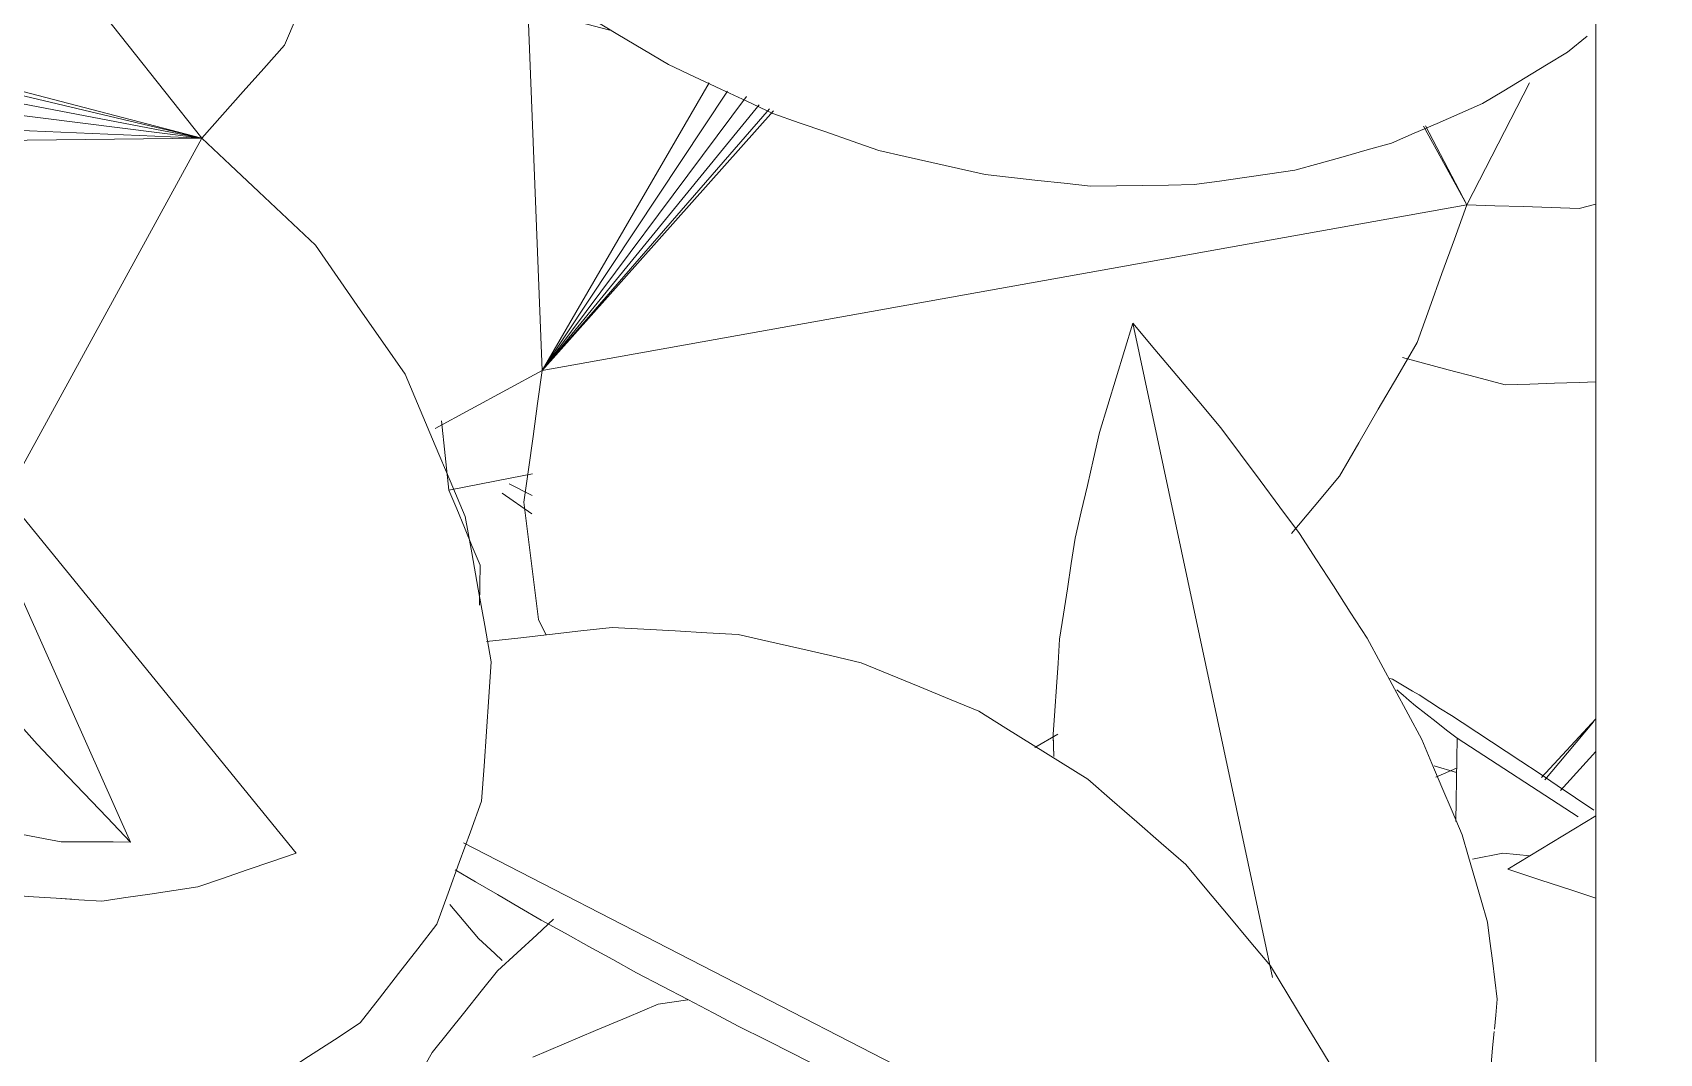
# Model space of a CAD drawing. Header units: metres. Extents: x -18.34 to -13.25, y -25.49 to -16.26.
# Drawn here: x -14.7507 to -14.6875, y -16.6164 to -16.5767 of the extents above; entities that cross this region are included whole.
import ezdxf

# ---------------------------------------------------------------- set-up
doc = ezdxf.new("R2010")
doc.units = ezdxf.units.M
for name, color, linetype, lineweight in [('Importações nas famílias', 7, 'Continuous', 5), ('Quadro estrutural', 7, 'Continuous', 5), ('Vegetação', 7, 'Continuous', 5)]:
    doc.layers.add(name, color=color, linetype=linetype, lineweight=lineweight)

# ---------------------------------------------------------------- blocks, each defined once
blk = doc.blocks.new('Planta_pergolado_12200 - plantas pergolado_skp_Component_12-V2-Pavimento 02 - Executivo')
at = {"layer": 'Importações nas famílias', "color": 9}
blk.add_line((0.123868, 0.23556), (0.124481, 0.23503), dxfattribs=at)
at = {"layer": 'Importações nas famílias', "color": 9, "flags": 128}
blk.add_lwpolyline([(0.124481, 0.23503), (0.125146, 0.234582), (0.125811, 0.234134)], dxfattribs=at)
blk = doc.blocks.new('Planta_pergolado_12200 - plantas pergolado_skp_Component_16-V1377-Pavimento 02 - Executivo')
blk.add_blockref('Planta_pergolado_12200 - plantas pergolado_skp_Component_12-V2-Pavimento 02 - Executivo', (0, 0))
blk = doc.blocks.new('Planta_pergolado_12200 - plantas pergolado_skp_Component_16-V3-Pavimento 02 - Executivo')
blk.add_blockref('Planta_pergolado_12200 - plantas pergolado_skp_Component_12-V2-Pavimento 02 - Executivo', (0, 0))
blk = doc.blocks.new('Planta_pergolado_12200 - plantas pergolado_skp_-V1387-Pavimento 02 - Executivo')
for name in ['Planta_pergolado_12200 - plantas pergolado_skp_Component_16-V1377-Pavimento 02 - Executivo', 'Planta_pergolado_12200 - plantas pergolado_skp_Component_16-V3-Pavimento 02 - Executivo']:
    blk.add_blockref(name, (0, 0))
blk = doc.blocks.new('Planta_pergolado_12200 - plantas pergolado_skp_Component_12-V1452-Pavimento 02 - Executivo')
at = {"layer": 'Importações nas famílias', "color": 9, "flags": 128}
for points in [[(0.123587, 0.235804), (0.123868, 0.23556), (0.124481, 0.23503)], [(0.124481, 0.23503), (0.125146, 0.234582), (0.125811, 0.234134)]]:
    blk.add_lwpolyline(points, dxfattribs=at)
blk = doc.blocks.new('Planta_pergolado_12200 - plantas pergolado_skp_Component_16-V1453-Pavimento 02 - Executivo')
blk.add_blockref('Planta_pergolado_12200 - plantas pergolado_skp_Component_12-V1452-Pavimento 02 - Executivo', (0, 0))
blk = doc.blocks.new('Planta_pergolado_12200 - plantas pergolado_skp_-V1467-Pavimento 02 - Executivo')
for name in ['Planta_pergolado_12200 - plantas pergolado_skp_Component_16-V1453-Pavimento 02 - Executivo', 'Planta_pergolado_12200 - plantas pergolado_skp_Component_16-V3-Pavimento 02 - Executivo']:
    blk.add_blockref(name, (0, 0))
blk = doc.blocks.new('Planta_pergolado_12200 - plantas pergolado_skp_-V1496-Pavimento 02 - Executivo')
at = {"rotation": 89.9999999999999}
for name in ['Planta_pergolado_12200 - plantas pergolado_skp_-V1467-Pavimento 02 - Executivo', 'Planta_pergolado_12200 - plantas pergolado_skp_-V1387-Pavimento 02 - Executivo']:
    blk.add_blockref(name, (0.52797, 0.01573), dxfattribs=at)
blk = doc.blocks.new('Planta_pergolado_12200 - plantas pergolado_skp_Component_17-V1611-Pavimento 02 - Executivo')
at = {"layer": 'Importações nas famílias', "color": 9}
for p, q in [((0.155062, 0.137686), (0.154196, 0.136692)), ((0.141385, 0.104302), (0.141146, 0.105091))]:
    blk.add_line(p, q, dxfattribs=at)
blk = doc.blocks.new('Planta_pergolado_12200 - plantas pergolado_skp_Component_16-V1612-Pavimento 02 - Executivo')
blk.add_blockref('Planta_pergolado_12200 - plantas pergolado_skp_Component_17-V1611-Pavimento 02 - Executivo', (0, 0))
blk = doc.blocks.new('Planta_pergolado_12200 - plantas pergolado_skp_Component_17-V1613-Pavimento 02 - Executivo')
at = {"layer": 'Importações nas famílias', "color": 9}
for p, q in [((0.141234, 0.10432), (0.141564, 0.105108)), ((0.140715, 0.101273), (0.142624, 0.09908))]:
    blk.add_line(p, q, dxfattribs=at)
blk = doc.blocks.new('Planta_pergolado_12200 - plantas pergolado_skp_Component_16-V1614-Pavimento 02 - Executivo')
blk.add_blockref('Planta_pergolado_12200 - plantas pergolado_skp_Component_17-V1613-Pavimento 02 - Executivo', (0, 0))
blk = doc.blocks.new('Planta_pergolado_12200 - plantas pergolado_skp_Component_17-V1615-Pavimento 02 - Executivo')
at = {"layer": 'Importações nas famílias', "color": 9}
blk.add_line((0.157916, 0.139595), (0.15538, 0.139595), dxfattribs=at)
at = {"layer": 'Importações nas famílias', "color": 9, "flags": 128}
for points in [[(0.15538, 0.139595), (0.154672, 0.139387), (0.153963, 0.13918), (0.153255, 0.138972), (0.152547, 0.138765)], [(0.155637, 0.136515), (0.155568, 0.137337), (0.155474, 0.138466), (0.15538, 0.139595)], [(0.152547, 0.138765), (0.151829, 0.138854), (0.15111, 0.138943)]]:
    blk.add_lwpolyline(points, dxfattribs=at)
blk = doc.blocks.new('Planta_pergolado_12200 - plantas pergolado_skp_Component_16-V1616-Pavimento 02 - Executivo')
blk.add_blockref('Planta_pergolado_12200 - plantas pergolado_skp_Component_17-V1615-Pavimento 02 - Executivo', (0, 0))
blk = doc.blocks.new('Planta_pergolado_12200 - plantas pergolado_skp_Component_17-V1624-Pavimento 02 - Executivo')
at = {"layer": 'Importações nas famílias', "color": 9, "flags": 128}
for points in [[(0.152547, 0.138765), (0.151829, 0.138854), (0.15111, 0.138943)], [(0.153963, 0.13918), (0.153255, 0.138972), (0.152547, 0.138765)]]:
    blk.add_lwpolyline(points, dxfattribs=at)
blk = doc.blocks.new('Planta_pergolado_12200 - plantas pergolado_skp_Component_16-V1625-Pavimento 02 - Executivo')
blk.add_blockref('Planta_pergolado_12200 - plantas pergolado_skp_Component_17-V1624-Pavimento 02 - Executivo', (0, 0))
blk = doc.blocks.new('Planta_pergolado_12200 - plantas pergolado_skp_Component_17-V1633-Pavimento 02 - Executivo')
at = {"layer": 'Importações nas famílias', "color": 9}
blk.add_line((0.141385, 0.104302), (0.141146, 0.105091), dxfattribs=at)
blk = doc.blocks.new('Planta_pergolado_12200 - plantas pergolado_skp_Component_16-V1634-Pavimento 02 - Executivo')
blk.add_blockref('Planta_pergolado_12200 - plantas pergolado_skp_Component_17-V1633-Pavimento 02 - Executivo', (0, 0))
blk = doc.blocks.new('Planta_pergolado_12200 - plantas pergolado_skp_Component_17-V1635-Pavimento 02 - Executivo')
at = {"layer": 'Importações nas famílias', "color": 9}
blk.add_line((0.154861, 0.13661), (0.155371, 0.137392), dxfattribs=at)
blk = doc.blocks.new('Planta_pergolado_12200 - plantas pergolado_skp_Component_16-V1636-Pavimento 02 - Executivo')
blk.add_blockref('Planta_pergolado_12200 - plantas pergolado_skp_Component_17-V1635-Pavimento 02 - Executivo', (0, 0))
blk = doc.blocks.new('Planta_pergolado_12200 - plantas pergolado_skp_Component_16-V1637-Pavimento 02 - Executivo')
blk.add_blockref('Planta_pergolado_12200 - plantas pergolado_skp_Component_17-V1635-Pavimento 02 - Executivo', (0, 0))
blk = doc.blocks.new('Planta_pergolado_12200 - plantas pergolado_skp_Component_12-V1638-Pavimento 02 - Executivo')
at = {"layer": 'Importações nas famílias', "color": 9}
blk.add_line((0.134708, 0.092797), (0.135728, 0.095599), dxfattribs=at)
at = {"layer": 'Importações nas famílias', "color": 9, "flags": 128}
blk.add_lwpolyline([(0.135728, 0.095599), (0.134814, 0.095254), (0.133901, 0.094909), (0.133218, 0.09465)], dxfattribs=at)
blk = doc.blocks.new('Planta_pergolado_12200 - plantas pergolado_skp_Component_12-V1640-Pavimento 02 - Executivo')
at = {"layer": 'Importações nas famílias', "color": 9}
for p, q in [((0.154098, 0.09008), (0.139072, 0.102305)), ((0.14843, 0.100806), (0.148014, 0.101292))]:
    blk.add_line(p, q, dxfattribs=at)
at = {"layer": 'Importações nas famílias', "color": 9, "flags": 128}
for points in [[(0.133086, 0.104773), (0.132891, 0.104419), (0.132696, 0.104066), (0.132501, 0.103713), (0.132306, 0.10336)], [(0.132306, 0.10336), (0.132263, 0.102984), (0.132219, 0.102608), (0.132176, 0.102232), (0.132133, 0.101856)], [(0.132133, 0.101856), (0.132242, 0.101467), (0.132352, 0.101077), (0.132461, 0.100687), (0.132571, 0.100297)], [(0.150012, 0.098539), (0.149616, 0.099106), (0.149221, 0.099673), (0.148826, 0.100239), (0.14843, 0.100806)], [(0.132571, 0.100297), (0.132831, 0.099902), (0.133091, 0.099507)], [(0.133128, 0.099451), (0.13335, 0.099113), (0.13361, 0.098718)], [(0.13361, 0.098718), (0.134014, 0.098328), (0.134418, 0.097938), (0.134822, 0.097547), (0.135226, 0.097157)], [(0.151495, 0.095977), (0.151124, 0.096617), (0.150753, 0.097258), (0.150383, 0.097899), (0.150012, 0.098539)], [(0.135226, 0.097157), (0.135765, 0.09678), (0.136303, 0.096404), (0.136842, 0.096027), (0.137381, 0.09565)], [(0.137381, 0.09565), (0.138041, 0.095296), (0.138702, 0.094942), (0.139363, 0.094588), (0.140024, 0.094233)], [(0.152862, 0.093147), (0.15252, 0.093854), (0.152178, 0.094562), (0.151836, 0.095269), (0.151495, 0.095977)], [(0.140024, 0.094233), (0.140791, 0.09391), (0.141558, 0.093586), (0.142326, 0.093263), (0.143093, 0.092939)], [(0.143093, 0.092939), (0.143949, 0.092654), (0.144805, 0.092369), (0.14566, 0.092084), (0.146516, 0.091799)], [(0.154098, 0.09008), (0.153789, 0.090847), (0.15348, 0.091613), (0.153171, 0.09238), (0.152862, 0.093147)], [(0.146516, 0.091799), (0.147441, 0.091559), (0.148365, 0.091318), (0.149289, 0.091078), (0.150214, 0.090838)], [(0.150214, 0.090838), (0.151185, 0.090649), (0.152156, 0.090459), (0.153127, 0.09027), (0.154098, 0.09008)]]:
    blk.add_lwpolyline(points, dxfattribs=at)
blk = doc.blocks.new('Planta_pergolado_12200 - plantas pergolado_skp_Component_17-V1642-Pavimento 02 - Executivo')
at = {"layer": 'Importações nas famílias', "color": 9}
for p, q in [((0.152452, 0.11406), (0.151863, 0.113421)), ((0.136706, 0.096015), (0.136135, 0.095322)), ((0.136135, 0.095322), (0.135469, 0.094886))]:
    blk.add_line(p, q, dxfattribs=at)
at = {"layer": 'Importações nas famílias', "color": 9, "flags": 128}
blk.add_lwpolyline([(0.154323, 0.117524), (0.153855, 0.116658), (0.153387, 0.115792), (0.152919, 0.114926), (0.152452, 0.11406)], dxfattribs=at)
blk = doc.blocks.new('Planta_pergolado_12200 - plantas pergolado_skp_Component_16-V1643-Pavimento 02 - Executivo')
for name in ['Planta_pergolado_12200 - plantas pergolado_skp_Component_17-V1642-Pavimento 02 - Executivo', 'Planta_pergolado_12200 - plantas pergolado_skp_Component_12-V1640-Pavimento 02 - Executivo', 'Planta_pergolado_12200 - plantas pergolado_skp_Component_12-V1638-Pavimento 02 - Executivo']:
    blk.add_blockref(name, (0, 0))
blk = doc.blocks.new('Planta_pergolado_12200 - plantas pergolado_skp_Component_12-V267-Pavimento 02 - Executivo')
at = {"layer": 'Importações nas famílias', "color": 9}
for p, q in [((0.182294, 0.121633), (0.181721, 0.122089)), ((0.163358, 0.11721), (0.179336, 0.1138))]:
    blk.add_line(p, q, dxfattribs=at)
at = {"layer": 'Importações nas famílias', "color": 9, "flags": 128}
for points in [[(0.173908, 0.12464), (0.17328, 0.124553), (0.172653, 0.124466), (0.172025, 0.124379), (0.171398, 0.124292)], [(0.176506, 0.124383), (0.175856, 0.124447), (0.175207, 0.124512), (0.174557, 0.124576), (0.173908, 0.12464)], [(0.179131, 0.123526), (0.178474, 0.12374), (0.177818, 0.123954), (0.177162, 0.124169), (0.176506, 0.124383)], [(0.171398, 0.124292), (0.170807, 0.124055), (0.170217, 0.123819), (0.169626, 0.123582), (0.169035, 0.123346)], [(0.181721, 0.122089), (0.181073, 0.122448), (0.180426, 0.122807), (0.179778, 0.123167), (0.179131, 0.123526)], [(0.169035, 0.123346), (0.168495, 0.122965), (0.167955, 0.122585), (0.167415, 0.122205), (0.166875, 0.121824)], [(0.166875, 0.121824), (0.166398, 0.121309), (0.165921, 0.120793), (0.165444, 0.120278), (0.164967, 0.119763)], [(0.164967, 0.119763), (0.164565, 0.119124), (0.164162, 0.118486), (0.16376, 0.117848), (0.163358, 0.11721)]]:
    blk.add_lwpolyline(points, dxfattribs=at)
blk = doc.blocks.new('Planta_pergolado_12200 - plantas pergolado_skp_Component_12-V359-Pavimento 02 - Executivo')
at = {"layer": 'Importações nas famílias', "color": 9}
for p, q in [((0.167296, 0.119968), (0.186342, 0.110211)), ((0.182213, 0.117459), (0.182584, 0.116931))]:
    blk.add_line(p, q, dxfattribs=at)
at = {"layer": 'Importações nas famílias', "color": 9, "flags": 128}
for points in [[(0.170509, 0.1221), (0.17093, 0.122223), (0.171351, 0.122346), (0.171772, 0.122469), (0.172193, 0.122593)], [(0.172193, 0.122593), (0.172622, 0.122618), (0.17305, 0.122644), (0.173478, 0.12267), (0.173906, 0.122695)], [(0.173906, 0.122695), (0.174336, 0.122623), (0.174766, 0.12255), (0.175196, 0.122478), (0.175626, 0.122406)], [(0.16887, 0.121221), (0.16928, 0.121441), (0.16969, 0.121661), (0.170099, 0.12188), (0.170509, 0.1221)], [(0.175626, 0.122406), (0.176054, 0.122236), (0.176481, 0.122067), (0.176909, 0.121897), (0.177336, 0.121728)], [(0.177336, 0.121728), (0.177756, 0.121463), (0.178176, 0.121198), (0.178596, 0.120934), (0.179016, 0.120669)], [(0.167296, 0.119968), (0.16769, 0.120281), (0.168083, 0.120595), (0.168477, 0.120908), (0.16887, 0.121221)], [(0.179016, 0.120669), (0.179424, 0.120312), (0.179832, 0.119955), (0.18024, 0.119598), (0.180648, 0.119241)], [(0.171177, 0.119455), (0.170207, 0.119583), (0.169236, 0.119712), (0.168266, 0.11984), (0.167296, 0.119968)], [(0.174859, 0.118826), (0.173938, 0.118984), (0.173018, 0.119141), (0.172097, 0.119298), (0.171177, 0.119455)], [(0.180648, 0.119241), (0.181039, 0.118795), (0.181431, 0.11835), (0.181822, 0.117905), (0.182213, 0.117459)], [(0.178256, 0.118096), (0.177407, 0.118278), (0.176557, 0.118461), (0.175708, 0.118644), (0.174859, 0.118826)], [(0.181289, 0.117281), (0.180531, 0.117485), (0.179772, 0.117688), (0.179014, 0.117892), (0.178256, 0.118096)], [(0.183886, 0.1164), (0.183237, 0.116621), (0.182588, 0.116841), (0.181938, 0.117061), (0.181289, 0.117281)], [(0.185987, 0.115475), (0.185462, 0.115707), (0.184937, 0.115938), (0.184412, 0.116169), (0.183886, 0.1164)], [(0.187542, 0.114527), (0.187154, 0.114764), (0.186765, 0.115001), (0.186376, 0.115238), (0.185987, 0.115475)], [(0.188515, 0.113579), (0.188272, 0.113816), (0.188029, 0.114053), (0.187786, 0.11429), (0.187542, 0.114527)], [(0.188883, 0.112651), (0.188791, 0.112883), (0.188699, 0.113115), (0.188607, 0.113347), (0.188515, 0.113579)], [(0.188637, 0.111767), (0.188699, 0.111988), (0.18876, 0.112209), (0.188822, 0.11243), (0.188883, 0.112651)], [(0.187783, 0.110947), (0.187997, 0.111152), (0.18821, 0.111357), (0.188424, 0.111562), (0.188637, 0.111767)], [(0.186342, 0.110211), (0.186702, 0.110395), (0.187062, 0.110579), (0.187423, 0.110763), (0.187783, 0.110947)]]:
    blk.add_lwpolyline(points, dxfattribs=at)
blk = doc.blocks.new('Planta_pergolado_12200 - plantas pergolado_skp_Component_12-V271-Pavimento 02 - Executivo')
at = {"layer": 'Importações nas famílias', "color": 9}
for p, q in [((0.152486, 0.144338), (0.184209, 0.126916)), ((0.186452, 0.129541), (0.186009, 0.130285))]:
    blk.add_line(p, q, dxfattribs=at)
at = {"layer": 'Importações nas famílias', "color": 9, "flags": 128}
for points in [[(0.155929, 0.1448), (0.155068, 0.144684), (0.154207, 0.144569), (0.153347, 0.144453), (0.152486, 0.144338)], [(0.159582, 0.144799), (0.158669, 0.144799), (0.157755, 0.144799), (0.156842, 0.144799), (0.155929, 0.1448)], [(0.16336, 0.144334), (0.162416, 0.14445), (0.161471, 0.144566), (0.160527, 0.144682), (0.159582, 0.144799)], [(0.167175, 0.143418), (0.166221, 0.143647), (0.165267, 0.143876), (0.164314, 0.144105), (0.16336, 0.144334)], [(0.170936, 0.14207), (0.169995, 0.142407), (0.169055, 0.142744), (0.168115, 0.143081), (0.167175, 0.143418)], [(0.174555, 0.140324), (0.17365, 0.140761), (0.172745, 0.141197), (0.17184, 0.141634), (0.170936, 0.14207)], [(0.177948, 0.138219), (0.1771, 0.138746), (0.176251, 0.139272), (0.175403, 0.139798), (0.174555, 0.140324)], [(0.181035, 0.135806), (0.180263, 0.136409), (0.179491, 0.137013), (0.178719, 0.137616), (0.177948, 0.138219)], [(0.183743, 0.13314), (0.183066, 0.133807), (0.182389, 0.134473), (0.181712, 0.13514), (0.181035, 0.135806)], [(0.186009, 0.130285), (0.185442, 0.130999), (0.184876, 0.131713), (0.184309, 0.132427), (0.183743, 0.13314)]]:
    blk.add_lwpolyline(points, dxfattribs=at)
blk = doc.blocks.new('Planta_pergolado_12200 - plantas pergolado_skp_Component_16-V1649-Pavimento 02 - Executivo')
for name in ['Planta_pergolado_12200 - plantas pergolado_skp_Component_12-V271-Pavimento 02 - Executivo', 'Planta_pergolado_12200 - plantas pergolado_skp_Component_12-V267-Pavimento 02 - Executivo', 'Planta_pergolado_12200 - plantas pergolado_skp_Component_12-V359-Pavimento 02 - Executivo']:
    blk.add_blockref(name, (0, 0))
blk = doc.blocks.new('Planta_pergolado_12200 - plantas pergolado_skp_Component_12-V1650-Pavimento 02 - Executivo')
at = {"layer": 'Importações nas famílias', "color": 9}
blk.add_line((0.148404, 0.100837), (0.148014, 0.101292), dxfattribs=at)
at = {"layer": 'Importações nas famílias', "color": 9, "flags": 128}
blk.add_lwpolyline([(0.137619, 0.095523), (0.138041, 0.095296), (0.138702, 0.094942), (0.139363, 0.094588)], dxfattribs=at)
blk = doc.blocks.new('Planta_pergolado_12200 - plantas pergolado_skp_Component_16-V1651-Pavimento 02 - Executivo')
blk.add_blockref('Planta_pergolado_12200 - plantas pergolado_skp_Component_12-V1650-Pavimento 02 - Executivo', (0, 0))
blk = doc.blocks.new('Planta_pergolado_12200 - plantas pergolado_skp_Component_12-V1654-Pavimento 02 - Executivo')
at = {"layer": 'Importações nas famílias', "color": 9}
for p, q in [((0.176146, 0.093298), (0.149755, 0.074082)), ((0.149205, 0.07607), (0.149052, 0.075362))]:
    blk.add_line(p, q, dxfattribs=at)
at = {"layer": 'Importações nas famílias', "color": 9, "flags": 128}
for points in [[(0.171981, 0.093294), (0.172421, 0.09341), (0.172861, 0.093527), (0.173301, 0.093643), (0.173741, 0.093759)], [(0.173741, 0.093759), (0.174091, 0.093759), (0.174441, 0.093759), (0.174791, 0.093759), (0.175141, 0.09376)], [(0.175141, 0.09376), (0.175392, 0.093644), (0.175644, 0.093529)], [(0.171214, 0.092956), (0.171461, 0.093065), (0.171981, 0.093294)], [(0.176146, 0.093298), (0.175272, 0.093258), (0.174398, 0.093219), (0.173524, 0.093179), (0.17265, 0.09314)], [(0.17265, 0.09314), (0.171803, 0.093021), (0.170956, 0.092902), (0.17011, 0.092784), (0.169263, 0.092665)], [(0.169263, 0.092665), (0.168453, 0.092468), (0.167643, 0.092272), (0.166833, 0.092075), (0.166023, 0.091878)], [(0.166023, 0.091878), (0.165259, 0.091606), (0.164495, 0.091333), (0.16373, 0.091061), (0.162966, 0.090788)], [(0.162966, 0.090788), (0.162256, 0.090443), (0.161546, 0.090098), (0.160837, 0.089752), (0.160127, 0.089407)], [(0.160127, 0.089407), (0.159479, 0.088993), (0.158831, 0.088579), (0.158184, 0.088165), (0.157536, 0.08775)], [(0.157536, 0.08775), (0.156957, 0.087272), (0.156379, 0.086793), (0.155801, 0.086315), (0.155222, 0.085836)], [(0.155222, 0.085836), (0.15472, 0.085299), (0.154217, 0.084761), (0.153715, 0.084224), (0.153212, 0.083686)], [(0.153212, 0.083686), (0.152791, 0.083096), (0.15237, 0.082505), (0.151948, 0.081915), (0.151527, 0.081324)], [(0.151527, 0.081324), (0.151192, 0.080687), (0.150857, 0.08005), (0.150522, 0.079413), (0.150187, 0.078776)], [(0.150187, 0.078776), (0.149941, 0.078099), (0.149696, 0.077423), (0.14945, 0.076747), (0.149205, 0.07607)]]:
    blk.add_lwpolyline(points, dxfattribs=at)
blk = doc.blocks.new('Planta_pergolado_12200 - plantas pergolado_skp_Component_17-V1655-Pavimento 02 - Executivo')
at = {"layer": 'Importações nas famílias', "color": 9}
for p, q in [((0.16167, 0.107759), (0.162127, 0.107545)), ((0.166568, 0.101861), (0.148706, 0.08135)), ((0.166057, 0.091799), (0.166568, 0.101861)), ((0.166183, 0.091836), (0.166568, 0.101861)), ((0.166487, 0.091927), (0.166568, 0.101861)), ((0.166568, 0.101861), (0.173818, 0.093535)), ((0.168018, 0.092343), (0.166568, 0.101861)), ((0.167458, 0.092194), (0.166568, 0.101861)), ((0.166928, 0.091972), (0.166568, 0.101861)), ((0.148332, 0.100713), (0.14861, 0.101429)), ((0.148706, 0.08135), (0.149507, 0.077455)), ((0.151076, 0.080317), (0.148706, 0.08135)), ((0.148706, 0.08135), (0.151113, 0.080363)), ((0.145809, 0.078989), (0.146105, 0.079389))]:
    blk.add_line(p, q, dxfattribs=at)
at = {"layer": 'Importações nas famílias', "color": 9, "flags": 128}
for points in [[(0.162127, 0.107545), (0.162741, 0.10695), (0.163355, 0.106355), (0.16397, 0.10576), (0.164584, 0.105165)], [(0.164584, 0.105165), (0.16508, 0.104339), (0.165576, 0.103513), (0.166072, 0.102687), (0.166568, 0.101861)], [(0.166568, 0.101861), (0.167021, 0.102943), (0.167475, 0.104025), (0.167929, 0.105108)], [(0.146659, 0.089782), (0.146677, 0.09092), (0.146694, 0.091945)], [(0.147331, 0.085353), (0.147163, 0.08646), (0.146995, 0.087567), (0.146827, 0.088674), (0.146659, 0.089782)], [(0.148706, 0.08135), (0.148363, 0.08235), (0.148019, 0.083351), (0.147675, 0.084352), (0.147331, 0.085353)], [(0.146105, 0.079389), (0.146756, 0.079879), (0.147406, 0.080369), (0.148056, 0.080859), (0.148706, 0.08135)]]:
    blk.add_lwpolyline(points, dxfattribs=at)
blk = doc.blocks.new('Planta_pergolado_12200 - plantas pergolado_skp_Component_16-V1656-Pavimento 02 - Executivo')
for name in ['Planta_pergolado_12200 - plantas pergolado_skp_Component_17-V1655-Pavimento 02 - Executivo', 'Planta_pergolado_12200 - plantas pergolado_skp_Component_12-V1654-Pavimento 02 - Executivo']:
    blk.add_blockref(name, (0, 0))
blk = doc.blocks.new('Planta_pergolado_12200 - plantas pergolado_skp_Component_12-V1658-Pavimento 02 - Executivo')
at = {"layer": 'Importações nas famílias', "color": 9}
for p, q in [((0.173908, 0.12464), (0.17328, 0.124553)), ((0.179131, 0.123526), (0.178474, 0.12374)), ((0.179778, 0.123167), (0.179131, 0.123526)), ((0.167415, 0.122205), (0.166875, 0.121824)), ((0.182294, 0.121633), (0.181721, 0.122089))]:
    blk.add_line(p, q, dxfattribs=at)
at = {"layer": 'Importações nas famílias', "color": 9, "flags": 128}
for points in [[(0.172653, 0.124466), (0.172025, 0.124379), (0.171398, 0.124292)], [(0.176506, 0.124383), (0.175856, 0.124447), (0.175207, 0.124512), (0.174557, 0.124576), (0.173908, 0.12464)], [(0.178433, 0.123754), (0.177818, 0.123954), (0.177162, 0.124169), (0.176506, 0.124383)], [(0.171398, 0.124292), (0.170807, 0.124055), (0.170217, 0.123819), (0.169626, 0.123582), (0.169035, 0.123346)], [(0.169035, 0.123346), (0.168495, 0.122965), (0.167955, 0.122585), (0.167587, 0.122326)], [(0.181721, 0.122089), (0.181073, 0.122448), (0.180426, 0.122807), (0.17998, 0.123055)], [(0.166875, 0.121824), (0.166398, 0.121309), (0.165921, 0.120793), (0.165444, 0.120278), (0.164967, 0.119763)], [(0.164967, 0.119763), (0.164565, 0.119124), (0.164162, 0.118486)]]:
    blk.add_lwpolyline(points, dxfattribs=at)
blk = doc.blocks.new('Planta_pergolado_12200 - plantas pergolado_skp_Component_16-V1663-Pavimento 02 - Executivo')
blk.add_blockref('Planta_pergolado_12200 - plantas pergolado_skp_Component_12-V1658-Pavimento 02 - Executivo', (0, 0))
blk = doc.blocks.new('Planta_pergolado_12200 - plantas pergolado_skp_-V1668-Pavimento 02 - Executivo')
for name in ['Planta_pergolado_12200 - plantas pergolado_skp_Component_16-V1643-Pavimento 02 - Executivo', 'Planta_pergolado_12200 - plantas pergolado_skp_Component_16-V1649-Pavimento 02 - Executivo', 'Planta_pergolado_12200 - plantas pergolado_skp_Component_16-V1663-Pavimento 02 - Executivo', 'Planta_pergolado_12200 - plantas pergolado_skp_Component_16-V1656-Pavimento 02 - Executivo', 'Planta_pergolado_12200 - plantas pergolado_skp_Component_16-V1651-Pavimento 02 - Executivo']:
    blk.add_blockref(name, (0, 0))
blk = doc.blocks.new('Planta_pergolado_12200 - plantas pergolado_skp_-V1669-Pavimento 02 - Executivo')
at = {"xscale": 1.254472261797389, "yscale": 1.254472261797389, "zscale": 1.254472261797389, "rotation": 44.99999999999149}
blk.add_blockref('Planta_pergolado_12200 - plantas pergolado_skp_-V1668-Pavimento 02 - Executivo', (0.101937, -0.102346), dxfattribs=at)
for name in ['Planta_pergolado_12200 - plantas pergolado_skp_Component_16-V1616-Pavimento 02 - Executivo', 'Planta_pergolado_12200 - plantas pergolado_skp_Component_16-V1625-Pavimento 02 - Executivo', 'Planta_pergolado_12200 - plantas pergolado_skp_Component_16-V1612-Pavimento 02 - Executivo', 'Planta_pergolado_12200 - plantas pergolado_skp_Component_16-V1636-Pavimento 02 - Executivo', 'Planta_pergolado_12200 - plantas pergolado_skp_Component_16-V1637-Pavimento 02 - Executivo', 'Planta_pergolado_12200 - plantas pergolado_skp_Component_16-V1614-Pavimento 02 - Executivo', 'Planta_pergolado_12200 - plantas pergolado_skp_Component_16-V1634-Pavimento 02 - Executivo']:
    blk.add_blockref(name, (0, 0))
blk = doc.blocks.new('Planta_pergolado_12200 - plantas pergolado_skp_Component_12-V1692-Pavimento 02 - Executivo')
at = {"layer": 'Importações nas famílias', "color": 9}
for p, q in [((0.140174, 0.268915), (0.141443, 0.267483)), ((0.141171, 0.268867), (0.140616, 0.269432))]:
    blk.add_line(p, q, dxfattribs=at)
at = {"layer": 'Importações nas famílias', "color": 9, "flags": 128}
blk.add_lwpolyline([(0.142521, 0.267451), (0.141846, 0.268159), (0.141171, 0.268867)], dxfattribs=at)
blk = doc.blocks.new('Planta_pergolado_12200 - plantas pergolado_skp_Component_16-V1694-Pavimento 02 - Executivo')
blk.add_blockref('Planta_pergolado_12200 - plantas pergolado_skp_Component_12-V1692-Pavimento 02 - Executivo', (0, 0))
blk = doc.blocks.new('Planta_pergolado_12200 - plantas pergolado_skp_-V1754-Pavimento 02 - Executivo')
blk.add_blockref('Planta_pergolado_12200 - plantas pergolado_skp_Component_16-V1694-Pavimento 02 - Executivo', (0, 0))
blk = doc.blocks.new('Planta_pergolado_12200 - plantas pergolado_skp_Component_12-V1804-Pavimento 02 - Executivo')
at = {"layer": 'Importações nas famílias', "color": 9, "flags": 128}
blk.add_lwpolyline([(0.137619, 0.095523), (0.138041, 0.095296), (0.138702, 0.094942)], dxfattribs=at)
blk = doc.blocks.new('Planta_pergolado_12200 - plantas pergolado_skp_Component_16-V1805-Pavimento 02 - Executivo')
blk.add_blockref('Planta_pergolado_12200 - plantas pergolado_skp_Component_12-V1804-Pavimento 02 - Executivo', (0, 0))
blk = doc.blocks.new('Planta_pergolado_12200 - plantas pergolado_skp_-V1810-Pavimento 02 - Executivo')
blk.add_blockref('Planta_pergolado_12200 - plantas pergolado_skp_Component_16-V1805-Pavimento 02 - Executivo', (0, 0))
blk = doc.blocks.new('Planta_pergolado_12200 - plantas pergolado_skp_-V1811-Pavimento 02 - Executivo')
at = {"xscale": 1.254472261797389, "yscale": 1.254472261797389, "zscale": 1.254472261797389, "rotation": 44.99999999999149}
blk.add_blockref('Planta_pergolado_12200 - plantas pergolado_skp_-V1810-Pavimento 02 - Executivo', (0.101937, -0.102346), dxfattribs=at)
blk = doc.blocks.new('Planta_pergolado_12200 - plantas pergolado_skp_-V1872-Pavimento 02 - Executivo')
at = {"rotation": 89.9999999999999}
for name, p in [('Planta_pergolado_12200 - plantas pergolado_skp_-V1754-Pavimento 02 - Executivo', (0.696245, 0.01573)), ('Planta_pergolado_12200 - plantas pergolado_skp_-V1669-Pavimento 02 - Executivo', (0.52797, 0.01573)), ('Planta_pergolado_12200 - plantas pergolado_skp_-V1811-Pavimento 02 - Executivo', (0.52797, 0.01573))]:
    blk.add_blockref(name, p, dxfattribs=at)
blk = doc.blocks.new('Planta_pergolado_12200 - plantas pergolado_skp_Component_12-V1884-Pavimento 02 - Executivo')
at = {"layer": 'Importações nas famílias', "color": 9, "flags": 128}
for points in [[(-0.280952, 0.05738), (-0.281653, 0.058138), (-0.282354, 0.058897), (-0.28296, 0.059553)], [(-0.27778, 0.054844), (-0.278573, 0.055478), (-0.279366, 0.056112), (-0.280159, 0.056746), (-0.280952, 0.05738)], [(-0.274315, 0.052865), (-0.275181, 0.053359), (-0.276047, 0.053854), (-0.276913, 0.054349), (-0.27778, 0.054844)], [(-0.272537, 0.052199), (-0.273395, 0.052521), (-0.274315, 0.052865)]]:
    blk.add_lwpolyline(points, dxfattribs=at)
blk = doc.blocks.new('Planta_pergolado_12200 - plantas pergolado_skp_Component_16-V1886-Pavimento 02 - Executivo')
blk.add_blockref('Planta_pergolado_12200 - plantas pergolado_skp_Component_12-V1884-Pavimento 02 - Executivo', (0, 0))
blk = doc.blocks.new('Planta_pergolado_12200 - plantas pergolado_skp_Component_12-V541-Pavimento 02 - Executivo')
at = {"layer": 'Importações nas famílias', "color": 9}
blk.add_line((-0.266699, 0.093446), (-0.285921, 0.056052), dxfattribs=at)
at = {"layer": 'Importações nas famílias', "color": 9, "flags": 128}
for points in [[(-0.271852, 0.092109), (-0.270564, 0.092444), (-0.269276, 0.092778), (-0.267987, 0.093112), (-0.266699, 0.093446)], [(-0.266699, 0.093446), (-0.267162, 0.092308), (-0.267626, 0.09117), (-0.268089, 0.090032), (-0.268552, 0.088895)], [(-0.276707, 0.090069), (-0.275494, 0.090579), (-0.27428, 0.091089), (-0.273066, 0.091599), (-0.271852, 0.092109)], [(-0.281151, 0.087373), (-0.28004, 0.088047), (-0.278929, 0.088721), (-0.277818, 0.089395), (-0.276707, 0.090069)], [(-0.268552, 0.088895), (-0.269039, 0.08775), (-0.269526, 0.086605), (-0.270013, 0.085461), (-0.2705, 0.084316)], [(-0.285078, 0.084084), (-0.284096, 0.084906), (-0.283114, 0.085729), (-0.282132, 0.086551), (-0.281151, 0.087373)], [(-0.288396, 0.08028), (-0.287567, 0.081231), (-0.286737, 0.082182), (-0.285907, 0.083133), (-0.285078, 0.084084)], [(-0.2705, 0.084316), (-0.271006, 0.083177), (-0.271511, 0.082039), (-0.272016, 0.0809), (-0.272522, 0.079761)], [(-0.291029, 0.07605), (-0.290371, 0.077107), (-0.289712, 0.078165), (-0.289054, 0.079223), (-0.288396, 0.08028)], [(-0.272522, 0.079761), (-0.27304, 0.078641), (-0.273558, 0.077521), (-0.274075, 0.076401), (-0.274593, 0.075281)], [(-0.292913, 0.071493), (-0.292442, 0.072632), (-0.291971, 0.073771), (-0.2915, 0.074911), (-0.291029, 0.07605)], [(-0.274593, 0.075281), (-0.275118, 0.074192), (-0.275643, 0.073103), (-0.276168, 0.072014), (-0.276693, 0.070925)], [(-0.294006, 0.066716), (-0.293732, 0.06791), (-0.293459, 0.069104), (-0.293186, 0.070299), (-0.292913, 0.071493)], [(-0.276693, 0.070925), (-0.277219, 0.069879), (-0.277745, 0.068833), (-0.278271, 0.067787), (-0.278797, 0.066741)], [(-0.29428, 0.061831), (-0.294211, 0.063052), (-0.294143, 0.064273), (-0.294074, 0.065495), (-0.294006, 0.066716)], [(-0.278797, 0.066741), (-0.279318, 0.06575), (-0.279839, 0.064759), (-0.28036, 0.063768), (-0.280881, 0.062777)], [(-0.280881, 0.062777), (-0.281392, 0.061852), (-0.281902, 0.060926), (-0.282413, 0.060001), (-0.282924, 0.059076)], [(-0.29373, 0.056953), (-0.293868, 0.058172), (-0.294005, 0.059392), (-0.294143, 0.060611), (-0.29428, 0.061831)], [(-0.282924, 0.059076), (-0.283418, 0.058227), (-0.283912, 0.057377), (-0.284407, 0.056528), (-0.284868, 0.055735)]]:
    blk.add_lwpolyline(points, dxfattribs=at)
blk = doc.blocks.new('Planta_pergolado_12200 - plantas pergolado_skp_Component_17-V1939-Pavimento 02 - Executivo')
at = {"layer": 'Importações nas famílias', "color": 9}
for p, q in [((-0.324911, 0.036692), (-0.313272, 0.045906)), ((-0.313272, 0.045906), (-0.317025, 0.031497)), ((-0.313272, 0.045906), (-0.316724, 0.031339)), ((-0.316123, 0.031024), (-0.313272, 0.045906)), ((-0.315207, 0.030407), (-0.313272, 0.045906)), ((-0.313955, 0.029465), (-0.313272, 0.045906)), ((-0.313058, 0.028791), (-0.313272, 0.045906)), ((-0.299369, 0.038299), (-0.313272, 0.045906))]:
    blk.add_line(p, q, dxfattribs=at)
at = {"layer": 'Importações nas famílias', "color": 9, "flags": 128}
for points in [[(-0.292942, 0.057135), (-0.294354, 0.056882), (-0.295766, 0.056629), (-0.297178, 0.056377), (-0.29859, 0.056124)], [(-0.287545, 0.056761), (-0.288894, 0.056854), (-0.290243, 0.056948), (-0.291592, 0.057041), (-0.292942, 0.057135)], [(-0.282769, 0.055026), (-0.283963, 0.05546), (-0.285157, 0.055894), (-0.286351, 0.056327), (-0.287545, 0.056761)], [(-0.29859, 0.056124), (-0.299969, 0.055542), (-0.301348, 0.05496), (-0.302727, 0.054378), (-0.304106, 0.053797)], [(-0.278938, 0.052051), (-0.279896, 0.052795), (-0.280853, 0.053539), (-0.281811, 0.054283), (-0.282769, 0.055026)], [(-0.304106, 0.053797), (-0.305358, 0.052925), (-0.30661, 0.052054), (-0.307862, 0.051183), (-0.309114, 0.050312)], [(-0.276314, 0.048036), (-0.27697, 0.04904), (-0.277626, 0.050044), (-0.278282, 0.051047), (-0.278938, 0.052051)], [(-0.31688, 0.049108), (-0.318033, 0.049607), (-0.319185, 0.050106), (-0.320338, 0.050604), (-0.321401, 0.051064)], [(-0.309114, 0.050312), (-0.310153, 0.04921), (-0.311193, 0.048109), (-0.312232, 0.047008), (-0.313272, 0.045906)], [(-0.313272, 0.045906), (-0.314174, 0.046707), (-0.315076, 0.047507), (-0.315978, 0.048308), (-0.31688, 0.049108)]]:
    blk.add_lwpolyline(points, dxfattribs=at)
blk = doc.blocks.new('Planta_pergolado_12200 - plantas pergolado_skp_Component_16-V1940-Pavimento 02 - Executivo')
for name in ['Planta_pergolado_12200 - plantas pergolado_skp_Component_12-V541-Pavimento 02 - Executivo', 'Planta_pergolado_12200 - plantas pergolado_skp_Component_17-V1939-Pavimento 02 - Executivo']:
    blk.add_blockref(name, (0, 0))
blk = doc.blocks.new('Planta_pergolado_12200 - plantas pergolado_skp_-V1941-Pavimento 02 - Executivo')
blk.add_blockref('Planta_pergolado_12200 - plantas pergolado_skp_Component_16-V1940-Pavimento 02 - Executivo', (0, 0))
blk = doc.blocks.new('Planta_pergolado_12200 - plantas pergolado_skp_-V1942-Pavimento 02 - Executivo')
for name in ['Planta_pergolado_12200 - plantas pergolado_skp_-V1941-Pavimento 02 - Executivo', 'Planta_pergolado_12200 - plantas pergolado_skp_Component_16-V1886-Pavimento 02 - Executivo']:
    blk.add_blockref(name, (0, 0))
blk = doc.blocks.new('Planta_pergolado_12200 - plantas pergolado_skp_Component_12-V1985-Pavimento 02 - Executivo')
at = {"layer": 'Importações nas famílias', "color": 9}
for p, q in [((-0.286927, 0.099315), (-0.289982, 0.094613)), ((-0.292302, 0.09201), (-0.292269, 0.092103))]:
    blk.add_line(p, q, dxfattribs=at)
at = {"layer": 'Importações nas famílias', "color": 9, "flags": 128}
for points in [[(-0.289094, 0.097091), (-0.288619, 0.097797), (-0.288143, 0.098503), (-0.287668, 0.099209), (-0.287193, 0.099915)], [(-0.290595, 0.094814), (-0.29022, 0.095383), (-0.289844, 0.095953), (-0.289469, 0.096522), (-0.289094, 0.097091)], [(-0.291662, 0.093138), (-0.291395, 0.093557), (-0.291128, 0.093976), (-0.290862, 0.094395), (-0.290595, 0.094814)], [(-0.289982, 0.094613), (-0.290298, 0.09421), (-0.290614, 0.093807), (-0.290929, 0.093404), (-0.291245, 0.093002)], [(-0.286756, 0.094568), (-0.287563, 0.094579), (-0.288369, 0.094591), (-0.289176, 0.094602), (-0.289982, 0.094613)], [(-0.292269, 0.092103), (-0.292117, 0.092362), (-0.291965, 0.092621), (-0.291813, 0.09288), (-0.291662, 0.093138)], [(-0.291245, 0.093002), (-0.291448, 0.09276), (-0.291651, 0.092518), (-0.291855, 0.092276)]]:
    blk.add_lwpolyline(points, dxfattribs=at)
blk = doc.blocks.new('Planta_pergolado_12200 - plantas pergolado_skp_Component_17-V1988-Pavimento 02 - Executivo')
at = {"layer": 'Importações nas famílias', "color": 9, "flags": 128}
for points in [[(-0.303813, 0.1), (-0.303791, 0.099352), (-0.303758, 0.098394), (-0.303726, 0.097435), (-0.303693, 0.096477)], [(-0.303693, 0.096477), (-0.303988, 0.095373), (-0.304282, 0.09427), (-0.304577, 0.093166), (-0.304755, 0.0925)]]:
    blk.add_lwpolyline(points, dxfattribs=at)
blk = doc.blocks.new('Planta_pergolado_12200 - plantas pergolado_skp_Component_16-V1989-Pavimento 02 - Executivo')
for name in ['Planta_pergolado_12200 - plantas pergolado_skp_Component_17-V1988-Pavimento 02 - Executivo', 'Planta_pergolado_12200 - plantas pergolado_skp_Component_12-V1985-Pavimento 02 - Executivo']:
    blk.add_blockref(name, (0, 0))
blk = doc.blocks.new('Planta_pergolado_12200 - plantas pergolado_skp_-V1998-Pavimento 02 - Executivo')
blk.add_blockref('Planta_pergolado_12200 - plantas pergolado_skp_Component_16-V1989-Pavimento 02 - Executivo', (0, 0))
blk = doc.blocks.new('Planta_pergolado_12200 - plantas pergolado_skp_-V1999-Pavimento 02 - Executivo')
blk.add_blockref('Planta_pergolado_12200 - plantas pergolado_skp_-V1998-Pavimento 02 - Executivo', (0, 0))
blk = doc.blocks.new('Planta_pergolado_12200 - plantas pergolado_skp_-V2183-Pavimento 02 - Executivo')
for name in ['Planta_pergolado_12200 - plantas pergolado_skp_-V1999-Pavimento 02 - Executivo', 'Planta_pergolado_12200 - plantas pergolado_skp_-V1942-Pavimento 02 - Executivo']:
    blk.add_blockref(name, (0, 0))
blk = doc.blocks.new('Planta_pergolado_12200 - Planta_pergolado_12200-V2477-Pavimento 02 - Executivo')
at = {"xscale": 1.068436298615139, "yscale": 1.068436298615139, "zscale": -1.068436298615139, "rotation": 96.20000000000395}
blk.add_blockref('Planta_pergolado_12200 - plantas pergolado_skp_-V1872-Pavimento 02 - Executivo', (-0.073046, -0.337289), dxfattribs=at)
at = {"extrusion": (0, 0, -1), "xscale": 1.068436298615139, "yscale": 1.068436298615139, "zscale": -1.068436298615139, "rotation": 263.7999999999961}
blk.add_blockref('Planta_pergolado_12200 - plantas pergolado_skp_-V1496-Pavimento 02 - Executivo', (0.167087, 0.38397), dxfattribs=at)
blk.add_blockref('Planta_pergolado_12200 - plantas pergolado_skp_-V2183-Pavimento 02 - Executivo', (0, 0))
blk = doc.blocks.new('Tram - Tram-V4296-Pavimento 02 - Executivo')
at = {"layer": 'Quadro estrutural'}
blk.add_line((0.572434, -0.05), (0.192857, -0.05), dxfattribs=at)

msp = doc.modelspace()

# ---------------------------------------------------------------- block references
at = {"layer": 'Quadro estrutural', "rotation": 270}
msp.add_blockref('Tram - Tram-V4296-Pavimento 02 - Executivo', (-14.64, -16.261243), dxfattribs=at)
at = {"layer": 'Vegetação', "color": 9, "rotation": 270.0000000000001}
msp.add_blockref('Planta_pergolado_12200 - Planta_pergolado_12200-V2477-Pavimento 02 - Executivo', (-14.79, -16.894101), dxfattribs=at)

doc.saveas('drawing.dxf')
